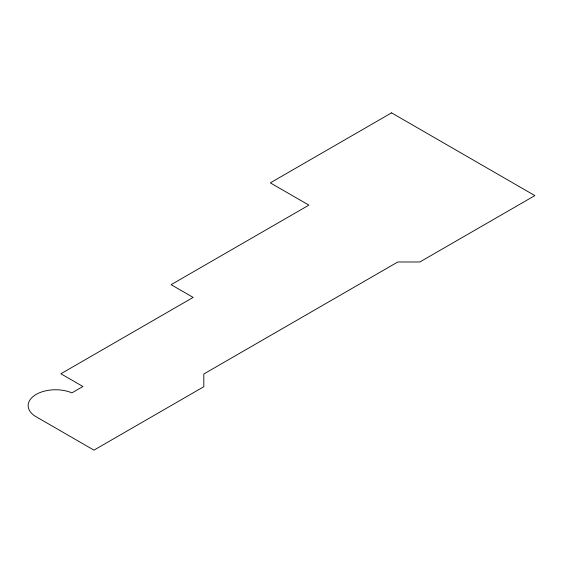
<?xml version="1.0" encoding="UTF-8"?>
<svg xmlns="http://www.w3.org/2000/svg" width="563" height="563" viewBox="0 0 563 563"><rect width="100%" height="100%" fill="white"/><g stroke="black" fill="none" stroke-linecap="round" stroke-linejoin="round"><path stroke-width="0.84" d="M391.559 112.86L270.31 182.862L308.89 205.136L171.11 284.681L193.158 297.412L60.888 373.776L82.93 386.5L71.909 392.868A27.439 15.841 0 0 0 35.138 395.036A27.439 15.841 0 0 0 35.483 416.381L93.951 450.14L203.813 386.711L203.813 373.987L397.809 261.985L419.85 261.985L534.85 195.593L391.559 112.86"/></g></svg>
